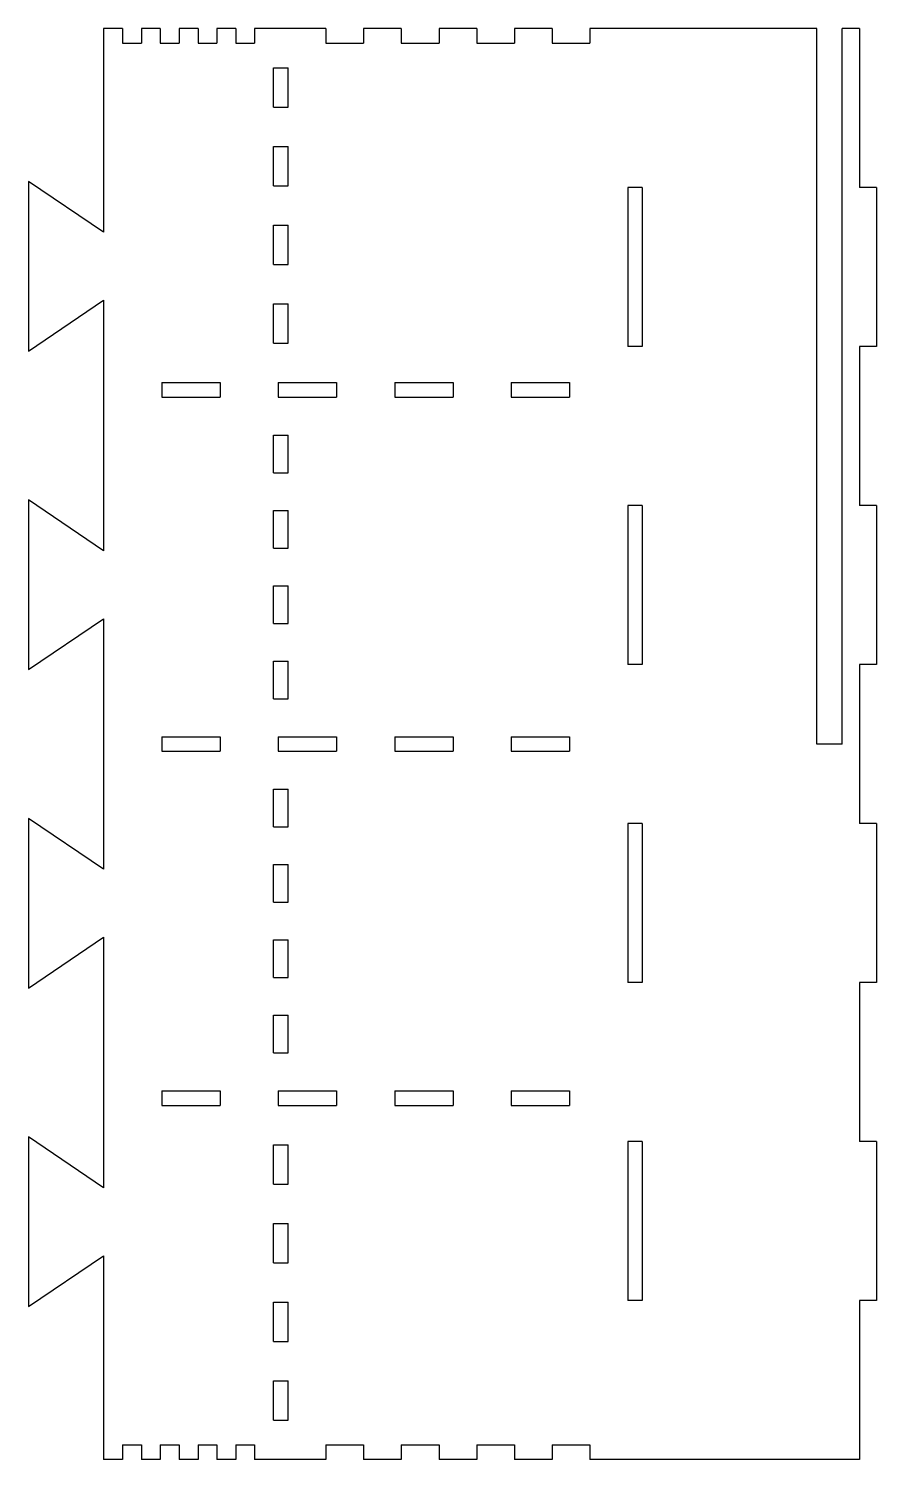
# Model space of a CAD drawing. Extents: x -22 to 228, y 0 to 422.
import ezdxf

# ---------------------------------------------------------------- set-up
doc = ezdxf.new("R2010")
doc.units = 0
doc.layers.add('VISIBLE', color=7, linetype='CONTINUOUS')

msp = doc.modelspace()

# ---------------------------------------------------------------- linework, layer by layer
at = {"layer": 'VISIBLE'}
for p, q in [((5.56, 421.5), (0, 421.5)), ((0, 421.5), (0, 361.5)), ((5.56, 421.5), (5.56, 417.2)), ((16.67, 421.5), (11.11, 421.5)), ((11.11, 421.5), (11.11, 417.2)), ((16.67, 421.5), (16.67, 417.2)), ((27.78, 421.5), (22.22, 421.5)), ((22.22, 421.5), (22.22, 417.2)), ((27.78, 421.5), (27.78, 417.2)), ((38.89, 421.5), (33.33, 421.5)), ((33.33, 421.5), (33.33, 417.2)), ((38.89, 421.5), (38.89, 417.2)), ((65.41, 421.5), (44.44, 421.5)), ((44.44, 421.5), (44.44, 417.2)), ((65.41, 421.5), (65.41, 417.2)), ((87.63, 421.5), (76.52, 421.5)), ((76.52, 421.5), (76.52, 417.2)), ((87.63, 421.5), (87.63, 417.2)), ((109.86, 421.5), (98.74, 421.5)), ((98.74, 421.5), (98.74, 417.2)), ((109.86, 421.5), (109.86, 417.2)), ((132.08, 421.5), (120.97, 421.5)), ((120.97, 421.5), (120.97, 417.2)), ((132.08, 421.5), (132.08, 417.2)), ((210, 421.5), (143.19, 421.5)), ((143.19, 421.5), (143.19, 417.2)), ((210, 210.75), (210, 421.5)), ((222.55, 421.5), (217.45, 421.5)), ((217.45, 210.75), (217.45, 421.5)), ((222.55, 421.5), (222.55, 374.67)), ((5.56, 417.2), (11.11, 417.2)), ((16.67, 417.2), (22.22, 417.2)), ((27.78, 417.2), (33.33, 417.2)), ((38.89, 417.2), (44.44, 417.2)), ((65.41, 417.2), (76.52, 417.2)), ((87.63, 417.2), (98.74, 417.2)), ((109.86, 417.2), (120.97, 417.2)), ((132.08, 417.2), (143.19, 417.2)), ((50, 398.34), (50, 409.92)), ((50, 409.92), (54.3, 409.92)), ((54.3, 398.34), (54.3, 409.92)), ((50, 398.34), (54.3, 398.34)), ((50, 375.19), (50, 386.77)), ((50, 386.77), (54.3, 386.77)), ((54.3, 375.19), (54.3, 386.77)), ((0, 361.5), (-22.09, 376.5)), ((-22.09, 376.5), (-22.09, 326.5)), ((50, 375.19), (54.3, 375.19)), ((158.6, 374.67), (154.3, 374.67)), ((154.3, 374.67), (154.3, 327.83)), ((158.6, 374.67), (158.6, 327.83)), ((227.52, 374.67), (222.55, 374.67)), ((227.52, 374.67), (227.52, 327.83)), ((50, 352.03), (50, 363.61)), ((50, 363.61), (54.3, 363.61)), ((54.3, 352.03), (54.3, 363.61)), ((50, 352.03), (54.3, 352.03)), ((-22.09, 326.5), (0, 341.5)), ((0, 341.5), (0, 267.67)), ((50, 328.88), (50, 340.46)), ((50, 340.46), (54.3, 340.46)), ((54.3, 328.88), (54.3, 340.46)), ((50, 328.88), (54.3, 328.88)), ((158.6, 327.83), (154.3, 327.83)), ((222.55, 327.83), (222.55, 281)), ((227.52, 327.83), (222.55, 327.83)), ((17.14, 317.2), (17.14, 312.9)), ((17.14, 317.2), (34.29, 317.2)), ((34.29, 317.2), (34.29, 312.9)), ((51.43, 317.2), (51.43, 312.9)), ((51.43, 317.2), (68.58, 317.2)), ((68.58, 317.2), (68.58, 312.9)), ((85.72, 317.2), (85.72, 312.9)), ((85.72, 317.2), (102.87, 317.2)), ((102.87, 317.2), (102.87, 312.9)), ((120.01, 317.2), (120.01, 312.9)), ((120.01, 317.2), (137.16, 317.2)), ((137.16, 317.2), (137.16, 312.9)), ((17.14, 312.9), (34.29, 312.9)), ((51.43, 312.9), (68.58, 312.9)), ((85.72, 312.9), (102.87, 312.9)), ((120.01, 312.9), (137.16, 312.9)), ((50, 290.62), (50, 301.71)), ((50, 301.71), (54.3, 301.71)), ((54.3, 290.62), (54.3, 301.71)), ((50, 290.62), (54.3, 290.62)), ((0, 267.67), (-22.09, 282.67)), ((-22.09, 282.67), (-22.09, 232.67)), ((50, 268.44), (50, 279.53)), ((50, 279.53), (54.3, 279.53)), ((54.3, 268.44), (54.3, 279.53)), ((158.6, 281), (154.3, 281)), ((154.3, 281), (154.3, 234.17)), ((158.6, 281), (158.6, 234.17)), ((227.52, 281), (222.55, 281)), ((227.52, 281), (227.52, 234.17)), ((50, 268.44), (54.3, 268.44)), ((50, 246.27), (50, 257.36)), ((50, 257.36), (54.3, 257.36)), ((54.3, 246.27), (54.3, 257.36)), ((-22.09, 232.67), (0, 247.67)), ((0, 247.67), (0, 173.83)), ((50, 246.27), (54.3, 246.27)), ((50, 224.09), (50, 235.18)), ((50, 235.18), (54.3, 235.18)), ((54.3, 224.09), (54.3, 235.18)), ((158.6, 234.17), (154.3, 234.17)), ((222.55, 234.17), (222.55, 187.33)), ((227.52, 234.17), (222.55, 234.17)), ((50, 224.09), (54.3, 224.09)), ((17.14, 212.9), (17.14, 208.6)), ((17.14, 212.9), (34.29, 212.9)), ((34.29, 212.9), (34.29, 208.6)), ((51.43, 212.9), (51.43, 208.6)), ((51.43, 212.9), (68.58, 212.9)), ((68.58, 212.9), (68.58, 208.6)), ((85.72, 212.9), (85.72, 208.6)), ((85.72, 212.9), (102.87, 212.9)), ((102.87, 212.9), (102.87, 208.6)), ((120.01, 212.9), (120.01, 208.6)), ((120.01, 212.9), (137.16, 212.9)), ((137.16, 212.9), (137.16, 208.6)), ((17.14, 208.6), (34.29, 208.6)), ((51.43, 208.6), (68.58, 208.6)), ((85.72, 208.6), (102.87, 208.6)), ((120.01, 208.6), (137.16, 208.6)), ((217.45, 210.75), (210, 210.75)), ((50, 186.32), (50, 197.41)), ((50, 197.41), (54.3, 197.41)), ((54.3, 186.32), (54.3, 197.41)), ((0, 173.83), (-22.09, 188.83)), ((-22.09, 188.83), (-22.09, 138.83)), ((50, 186.32), (54.3, 186.32)), ((158.6, 187.33), (154.3, 187.33)), ((154.3, 187.33), (154.3, 140.5)), ((158.6, 187.33), (158.6, 140.5)), ((227.52, 187.33), (222.55, 187.33)), ((227.52, 187.33), (227.52, 140.5)), ((50, 164.14), (50, 175.23)), ((50, 175.23), (54.3, 175.23)), ((54.3, 164.14), (54.3, 175.23)), ((50, 164.14), (54.3, 164.14)), ((-22.09, 138.83), (0, 153.83)), ((0, 153.83), (0, 80)), ((50, 141.97), (50, 153.06)), ((50, 153.06), (54.3, 153.06)), ((54.3, 141.97), (54.3, 153.06)), ((50, 141.97), (54.3, 141.97)), ((158.6, 140.5), (154.3, 140.5)), ((222.55, 140.5), (222.55, 93.67)), ((227.52, 140.5), (222.55, 140.5)), ((50, 119.79), (50, 130.88)), ((50, 130.88), (54.3, 130.88)), ((54.3, 119.79), (54.3, 130.88)), ((50, 119.79), (54.3, 119.79)), ((17.14, 108.6), (17.14, 104.3)), ((17.14, 108.6), (34.29, 108.6)), ((34.29, 108.6), (34.29, 104.3)), ((51.43, 108.6), (51.43, 104.3)), ((51.43, 108.6), (68.58, 108.6)), ((68.58, 108.6), (68.58, 104.3)), ((85.72, 108.6), (85.72, 104.3)), ((85.72, 108.6), (102.87, 108.6)), ((102.87, 108.6), (102.87, 104.3)), ((120.01, 108.6), (120.01, 104.3)), ((120.01, 108.6), (137.16, 108.6)), ((137.16, 108.6), (137.16, 104.3)), ((17.14, 104.3), (34.29, 104.3)), ((51.43, 104.3), (68.58, 104.3)), ((85.72, 104.3), (102.87, 104.3)), ((120.01, 104.3), (137.16, 104.3)), ((0, 80), (-22.09, 95)), ((-22.09, 95), (-22.09, 45)), ((158.6, 93.67), (154.3, 93.67)), ((154.3, 93.67), (154.3, 46.83)), ((158.6, 93.67), (158.6, 46.83)), ((227.52, 93.67), (222.55, 93.67)), ((227.52, 93.67), (227.52, 46.83)), ((50, 81.04), (50, 92.62)), ((50, 92.62), (54.3, 92.62)), ((54.3, 81.04), (54.3, 92.62)), ((50, 81.04), (54.3, 81.04)), ((50, 57.89), (50, 69.47)), ((50, 69.47), (54.3, 69.47)), ((54.3, 57.89), (54.3, 69.47)), ((-22.09, 45), (0, 60)), ((0, 60), (0, 0)), ((50, 57.89), (54.3, 57.89)), ((158.6, 46.83), (154.3, 46.83)), ((222.55, 46.83), (222.55, 0)), ((227.52, 46.83), (222.55, 46.83)), ((50, 34.73), (50, 46.31)), ((50, 46.31), (54.3, 46.31)), ((54.3, 34.73), (54.3, 46.31)), ((50, 34.73), (54.3, 34.73)), ((50, 11.58), (50, 23.16)), ((50, 23.16), (54.3, 23.16)), ((54.3, 11.58), (54.3, 23.16)), ((50, 11.58), (54.3, 11.58)), ((5.56, 4.3), (5.56, 0)), ((5.56, 4.3), (11.11, 4.3)), ((11.11, 4.3), (11.11, 0)), ((16.67, 4.3), (16.67, 0)), ((16.67, 4.3), (22.22, 4.3)), ((22.22, 4.3), (22.22, 0)), ((27.78, 4.3), (27.78, 0)), ((27.78, 4.3), (33.33, 4.3)), ((33.33, 4.3), (33.33, 0)), ((38.89, 4.3), (38.89, 0)), ((38.89, 4.3), (44.44, 4.3)), ((44.44, 4.3), (44.44, 0)), ((65.41, 4.3), (65.41, 0)), ((65.41, 4.3), (76.52, 4.3)), ((76.52, 4.3), (76.52, 0)), ((87.63, 4.3), (87.63, 0)), ((87.63, 4.3), (98.74, 4.3)), ((98.74, 4.3), (98.74, 0)), ((109.86, 4.3), (109.86, 0)), ((109.86, 4.3), (120.97, 4.3)), ((120.97, 4.3), (120.97, 0)), ((132.08, 4.3), (132.08, 0)), ((132.08, 4.3), (143.19, 4.3)), ((143.19, 4.3), (143.19, 0)), ((5.56, 0), (0, 0)), ((16.67, 0), (11.11, 0)), ((27.78, 0), (22.22, 0)), ((38.89, 0), (33.33, 0)), ((65.41, 0), (44.44, 0)), ((87.63, 0), (76.52, 0)), ((109.86, 0), (98.74, 0)), ((132.08, 0), (120.97, 0)), ((222.55, 0), (143.19, 0))]:
    msp.add_line(p, q, dxfattribs=at)

doc.saveas('drawing.dxf')
